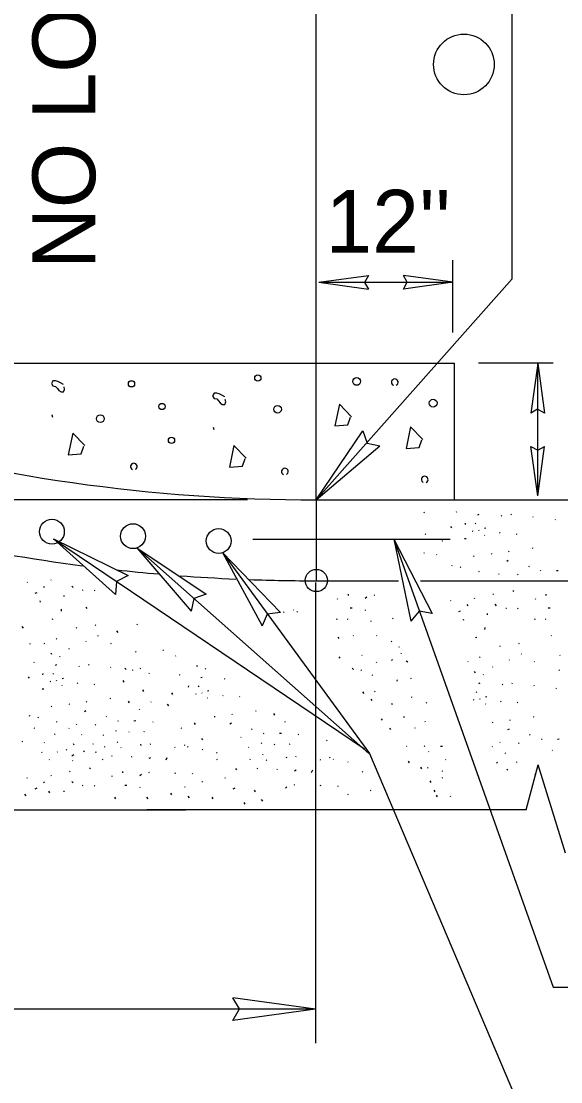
# Model space of a CAD drawing. Extents: x 990 to 1350, y 28 to 297.
# Drawn here: x 1222.05 to 1233.16, y 150.46 to 172.31 of the extents above; entities that cross this region are included whole.
import ezdxf

# ---------------------------------------------------------------- set-up
doc = ezdxf.new("R2010")
doc.units = 0
doc.layers.add('Default', color=7, linetype='Continuous')

msp = doc.modelspace()

# ---------------------------------------------------------------- linework, layer by layer
at = {"layer": 'Default'}
for p, q in [((1230.943, 165.894), (1230.943, 167.385)), ((1228.177, 166.93), (1229.199, 167.07)), ((1228.177, 166.93), (1229.199, 167.07)), ((1228.177, 166.93), (1230.943, 166.93)), ((1228.177, 166.93), (1229.199, 166.789)), ((1228.177, 166.93), (1229.199, 166.789)), ((1230.943, 166.93), (1229.921, 167.07)), ((1230.943, 166.93), (1229.921, 167.07)), ((1230.943, 166.93), (1229.921, 166.789)), ((1230.943, 166.93), (1229.921, 166.789)), ((1214.215, 165.261), (1230.975, 165.261)), ((1231.472, 165.268), (1233.005, 165.268)), ((1232.689, 165.257), (1232.548, 164.235)), ((1232.689, 162.571), (1232.689, 165.268)), ((1232.689, 165.257), (1232.829, 164.235)), ((1228.122, 162.449), (1229.085, 163.871)), ((1228.122, 162.449), (1229.433, 163.558)), ((1232.689, 162.528), (1232.548, 163.55)), ((1232.689, 162.528), (1232.829, 163.55)), ((1226.711, 162.449), (1217.068, 162.449)), ((1228.122, 162.449), (1228.122, 160.779)), ((1228.122, 162.449), (1230.975, 162.449)), ((1230.975, 162.449), (1239.174, 162.449)), ((1230.345, 162.183), (1230.356, 162.194)), ((1231.006, 162.205), (1231.017, 162.194)), ((1231.455, 162.139), (1231.482, 162.15)), ((1231.936, 162.123), (1231.947, 162.112)), ((1232.138, 162.139), (1232.149, 162.15)), ((1232.586, 162.101), (1232.597, 162.09)), ((1230.919, 161.871), (1230.897, 161.899)), ((1231.198, 161.942), (1231.203, 161.97)), ((1231.4, 161.953), (1231.416, 161.97)), ((1233.045, 162.035), (1233.056, 162.046)), ((1230.372, 161.735), (1230.383, 161.746)), ((1231.34, 161.811), (1231.351, 161.8)), ((1231.471, 161.828), (1231.476, 161.817)), ((1231.591, 161.866), (1231.619, 161.871)), ((1231.597, 161.713), (1231.591, 161.718)), ((1231.903, 161.762), (1231.914, 161.773)), ((1232.247, 161.751), (1232.258, 161.74)), ((1222.711, 161.646), (1229.118, 157.318)), ((1222.711, 161.646), (1224.253, 160.887)), ((1222.711, 161.646), (1223.991, 160.499)), ((1224.429, 161.46), (1229.211, 157.225)), ((1224.429, 161.46), (1225.859, 160.506)), ((1224.429, 161.46), (1225.549, 160.156)), ((1226.818, 161.635), (1230.887, 161.635)), ((1229.724, 161.635), (1233.004, 152.411)), ((1229.724, 161.635), (1230.515, 160.108)), ((1229.724, 161.635), (1230.074, 159.952)), ((1230.722, 161.603), (1230.733, 161.609)), ((1231.214, 161.642), (1231.181, 161.647)), ((1232.575, 161.461), (1232.586, 161.45)), ((1226.193, 161.367), (1227.386, 160.129)), ((1226.193, 161.367), (1227.008, 159.853)), ((1230.339, 161.363), (1230.35, 161.352)), ((1230.602, 161.314), (1230.613, 161.325)), ((1231.367, 161.281), (1231.378, 161.292)), ((1231.728, 161.341), (1231.744, 161.336)), ((1232.089, 161.39), (1232.1, 161.379)), ((1230.919, 161.089), (1230.924, 161.106)), ((1231.094, 161.057), (1231.105, 161.068)), ((1232.05, 161.188), (1232.083, 161.204)), ((1232.499, 161.084), (1232.51, 161.073)), ((1222.654, 160.804), (1222.665, 160.793)), ((1231.471, 160.98), (1231.482, 160.969)), ((1231.886, 160.92), (1231.897, 160.931)), ((1232.274, 160.904), (1232.285, 160.915)), ((1232.745, 160.986), (1232.756, 160.997)), ((1233.073, 160.991), (1233.111, 160.996)), ((1222.167, 160.743), (1222.178, 160.754)), ((1222.506, 160.667), (1222.522, 160.645)), ((1223.118, 160.645), (1223.091, 160.672)), ((1223.31, 160.59), (1223.321, 160.596)), ((1223.55, 160.59), (1223.561, 160.579)), ((1228.096, 160.58), (1228.118, 160.564)), ((1228.111, 160.747), (1228.111, 151.257)), ((1228.123, 160.779), (1229.822, 160.779)), ((1230.275, 160.779), (1239.174, 160.779)), ((1232.175, 160.58), (1232.197, 160.564)), ((1222.337, 160.525), (1222.375, 160.541)), ((1222.43, 160.366), (1222.435, 160.344)), ((1222.922, 160.481), (1222.922, 160.459)), ((1228.561, 160.405), (1228.572, 160.416)), ((1228.78, 160.503), (1228.78, 160.476)), ((1229.168, 160.443), (1229.135, 160.416)), ((1229.321, 160.482), (1229.332, 160.493)), ((1230.89, 160.367), (1230.901, 160.378)), ((1231.377, 160.427), (1231.388, 160.416)), ((1231.765, 160.498), (1231.776, 160.509)), ((1232.64, 160.405), (1232.651, 160.416)), ((1232.859, 160.503), (1232.859, 160.476)), ((1222.872, 160.197), (1222.867, 160.153)), ((1223.375, 160.241), (1223.397, 160.208)), ((1227.452, 160.141), (1227.463, 160.13)), ((1227.654, 160.184), (1227.665, 160.173)), ((1227.725, 160.146), (1227.736, 160.135)), ((1228.867, 160.214), (1228.823, 160.214)), ((1229.135, 160.175), (1229.146, 160.186)), ((1231.06, 160.148), (1231.099, 160.164)), ((1231.23, 160.29), (1231.246, 160.268)), ((1231.842, 160.268), (1231.815, 160.296)), ((1232.033, 160.214), (1232.044, 160.219)), ((1232.274, 160.214), (1232.285, 160.203)), ((1232.946, 160.214), (1232.903, 160.214)), ((1222.686, 159.989), (1222.708, 159.994)), ((1228.534, 159.995), (1228.555, 159.99)), ((1228.763, 160), (1228.774, 159.99)), ((1229.244, 159.957), (1229.255, 159.946)), ((1229.699, 160.011), (1229.71, 160)), ((1231.153, 159.99), (1231.159, 159.968)), ((1231.645, 160.104), (1231.645, 160.083)), ((1232.613, 159.995), (1232.635, 159.99)), ((1232.842, 160), (1232.853, 159.99)), ((1222.063, 159.836), (1222.085, 159.803)), ((1223.179, 159.819), (1223.19, 159.808)), ((1223.572, 159.874), (1223.583, 159.863)), ((1224.013, 159.751), (1224.035, 159.718)), ((1224.432, 159.886), (1224.443, 159.875)), ((1231.596, 159.82), (1231.59, 159.776)), ((1222.227, 159.481), (1222.238, 159.492)), ((1222.522, 159.486), (1222.533, 159.497)), ((1222.769, 159.59), (1222.78, 159.579)), ((1223.381, 159.53), (1223.375, 159.524)), ((1223.621, 159.655), (1223.632, 159.644)), ((1223.889, 159.497), (1223.9, 159.486)), ((1228.57, 159.623), (1228.592, 159.59)), ((1228.883, 159.656), (1228.894, 159.645)), ((1229.364, 159.645), (1229.375, 159.656)), ((1229.671, 159.525), (1229.682, 159.536)), ((1231.41, 159.612), (1231.432, 159.618)), ((1232.296, 159.498), (1232.307, 159.487)), ((1232.963, 159.656), (1232.974, 159.645)), ((1222.681, 159.262), (1222.665, 159.289)), ((1223.031, 159.377), (1223.042, 159.388)), ((1224.403, 159.311), (1224.414, 159.322)), ((1224.968, 159.345), (1224.979, 159.356)), ((1229.825, 159.427), (1229.836, 159.416)), ((1229.874, 159.284), (1229.885, 159.295)), ((1231.902, 159.443), (1231.913, 159.432)), ((1232.345, 159.279), (1232.356, 159.268)), ((1222.304, 159.109), (1222.315, 159.098)), ((1222.752, 159.043), (1222.78, 159.054)), ((1222.84, 159.218), (1222.85, 159.229)), ((1223.435, 159.043), (1223.446, 159.054)), ((1225.225, 159.225), (1225.236, 159.236)), ((1228.591, 159.218), (1228.613, 159.185)), ((1229.064, 159.252), (1229.075, 159.241)), ((1229.364, 159.099), (1229.375, 159.11)), ((1229.677, 159.137), (1229.699, 159.159)), ((1229.978, 159.131), (1230.011, 159.115)), ((1231.246, 159.109), (1231.257, 159.12)), ((1231.492, 159.213), (1231.503, 159.202)), ((1232.104, 159.153), (1232.099, 159.148)), ((1232.613, 159.12), (1232.624, 159.109)), ((1233.143, 159.252), (1233.154, 159.241)), ((1222.495, 158.846), (1222.501, 158.874)), ((1222.697, 158.857), (1222.714, 158.874)), ((1223.233, 159.027), (1223.244, 159.016)), ((1223.884, 159.005), (1223.895, 158.994)), ((1224.184, 158.984), (1224.206, 158.951)), ((1224.343, 158.939), (1224.354, 158.95)), ((1224.491, 158.983), (1224.502, 158.972)), ((1224.682, 158.874), (1224.693, 158.885)), ((1225.302, 158.853), (1225.313, 158.842)), ((1225.679, 159.006), (1225.663, 159.033)), ((1225.838, 158.962), (1225.848, 158.973)), ((1228.868, 158.984), (1228.89, 158.951)), ((1229.047, 158.935), (1229.058, 158.946)), ((1229.272, 158.847), (1229.283, 158.836)), ((1231.405, 158.885), (1231.388, 158.913)), ((1231.563, 158.842), (1231.574, 158.852)), ((1231.754, 159), (1231.765, 159.011)), ((1233.126, 158.935), (1233.137, 158.946)), ((1222.216, 158.775), (1222.194, 158.803)), ((1222.637, 158.715), (1222.648, 158.704)), ((1222.769, 158.732), (1222.774, 158.721)), ((1222.889, 158.77), (1222.916, 158.775)), ((1222.894, 158.617), (1222.889, 158.622)), ((1223.2, 158.666), (1223.211, 158.677)), ((1223.545, 158.655), (1223.556, 158.644)), ((1224.141, 158.728), (1224.163, 158.695)), ((1225.493, 158.59), (1225.499, 158.618)), ((1225.695, 158.601), (1225.712, 158.618)), ((1225.75, 158.787), (1225.777, 158.798)), ((1226.231, 158.771), (1226.242, 158.76)), ((1229.792, 158.71), (1229.797, 158.738)), ((1230.076, 158.765), (1230.087, 158.776)), ((1231.476, 158.667), (1231.503, 158.677)), ((1231.957, 158.65), (1231.968, 158.639)), ((1232.159, 158.667), (1232.17, 158.678)), ((1232.607, 158.628), (1232.618, 158.617)), ((1222.512, 158.546), (1222.479, 158.551)), ((1224.546, 158.536), (1224.568, 158.503)), ((1225.142, 158.472), (1225.164, 158.44)), ((1225.635, 158.459), (1225.646, 158.448)), ((1225.766, 158.476), (1225.772, 158.465)), ((1225.887, 158.514), (1225.914, 158.519)), ((1226.198, 158.41), (1226.209, 158.421)), ((1226.543, 158.399), (1226.554, 158.388)), ((1229.081, 158.494), (1229.103, 158.461)), ((1229.326, 158.497), (1229.337, 158.508)), ((1230.082, 158.393), (1230.093, 158.382)), ((1231.421, 158.481), (1231.437, 158.497)), ((1231.612, 158.393), (1231.64, 158.399)), ((1233.066, 158.563), (1233.077, 158.574)), ((1222.664, 158.185), (1222.675, 158.196)), ((1223.025, 158.245), (1223.042, 158.24)), ((1223.386, 158.294), (1223.397, 158.283)), ((1223.873, 158.365), (1223.884, 158.354)), ((1224.248, 158.302), (1224.269, 158.269)), ((1224.715, 158.278), (1224.726, 158.289)), ((1225.057, 158.238), (1225.079, 158.205)), ((1225.892, 158.361), (1225.887, 158.366)), ((1229.251, 158.345), (1229.273, 158.312)), ((1229.694, 158.224), (1229.683, 158.251)), ((1230.393, 158.262), (1230.404, 158.273)), ((1231.361, 158.339), (1231.372, 158.328)), ((1231.492, 158.355), (1231.498, 158.344)), ((1231.618, 158.24), (1231.612, 158.246)), ((1231.924, 158.289), (1231.935, 158.3)), ((1232.268, 158.278), (1232.279, 158.267)), ((1222.216, 157.993), (1222.222, 158.01)), ((1222.391, 157.961), (1222.402, 157.972)), ((1223.348, 158.092), (1223.381, 158.108)), ((1223.796, 157.988), (1223.807, 157.977)), ((1224.474, 158.141), (1224.485, 158.13)), ((1226.023, 157.989), (1226.04, 157.984)), ((1226.384, 158.038), (1226.395, 158.027)), ((1226.871, 158.109), (1226.882, 158.098)), ((1227.246, 158.046), (1227.267, 158.013)), ((1229.923, 157.989), (1229.939, 157.967)), ((1232.596, 157.989), (1232.607, 157.978)), ((1222.309, 157.753), (1222.32, 157.742)), ((1222.769, 157.884), (1222.78, 157.873)), ((1223.025, 157.736), (1223.036, 157.748)), ((1223.184, 157.824), (1223.195, 157.835)), ((1223.572, 157.808), (1223.583, 157.819)), ((1224.042, 157.89), (1224.053, 157.901)), ((1224.37, 157.895), (1224.409, 157.9)), ((1224.758, 157.868), (1224.769, 157.879)), ((1225.339, 157.753), (1225.35, 157.742)), ((1225.61, 157.855), (1225.632, 157.822)), ((1226.346, 157.836), (1226.379, 157.852)), ((1226.794, 157.732), (1226.805, 157.721)), ((1227.472, 157.885), (1227.483, 157.874)), ((1229.464, 157.94), (1229.486, 157.907)), ((1229.634, 157.748), (1229.656, 157.715)), ((1230.147, 157.759), (1230.158, 157.748)), ((1230.36, 157.89), (1230.371, 157.879)), ((1231.749, 157.868), (1231.765, 157.863)), ((1232.072, 157.715), (1232.104, 157.732)), ((1232.11, 157.918), (1232.121, 157.907)), ((1222.736, 157.616), (1222.747, 157.627)), ((1223.288, 157.616), (1223.299, 157.605)), ((1223.731, 157.611), (1223.742, 157.6)), ((1223.993, 157.698), (1224.004, 157.687)), ((1224.261, 157.66), (1224.272, 157.671)), ((1224.578, 157.671), (1224.589, 157.682)), ((1225.759, 157.535), (1225.781, 157.502)), ((1226.57, 157.552), (1226.581, 157.563)), ((1227.04, 157.634), (1227.051, 157.645)), ((1227.368, 157.639), (1227.407, 157.644)), ((1227.756, 157.612), (1227.767, 157.623)), ((1232.52, 157.612), (1232.531, 157.601)), ((1232.766, 157.513), (1232.777, 157.524)), ((1233.094, 157.518), (1233.132, 157.524)), ((1222.063, 157.48), (1222.074, 157.469)), ((1222.517, 157.452), (1222.528, 157.441)), ((1222.976, 157.294), (1222.987, 157.305)), ((1223.135, 157.397), (1223.124, 157.425)), ((1223.528, 157.419), (1223.539, 157.43)), ((1223.763, 157.359), (1223.774, 157.37)), ((1224.026, 157.452), (1224.037, 157.463)), ((1224.097, 157.348), (1224.108, 157.337)), ((1224.507, 157.414), (1224.513, 157.387)), ((1224.704, 157.414), (1224.715, 157.425)), ((1225.202, 157.359), (1225.213, 157.348)), ((1225.405, 157.403), (1225.415, 157.392)), ((1225.476, 157.365), (1225.487, 157.354)), ((1225.776, 157.31), (1225.787, 157.299)), ((1226.729, 157.355), (1226.74, 157.344)), ((1226.991, 157.442), (1227.002, 157.431)), ((1227.259, 157.404), (1227.27, 157.415)), ((1227.576, 157.415), (1227.587, 157.426)), ((1228.337, 157.497), (1228.348, 157.486)), ((1229.983, 157.376), (1229.994, 157.365)), ((1230.349, 157.382), (1230.36, 157.371)), ((1230.727, 157.365), (1230.688, 157.365)), ((1231.749, 157.36), (1231.76, 157.371)), ((1231.907, 157.448), (1231.918, 157.459)), ((1232.295, 157.431), (1232.306, 157.442)), ((1232.984, 157.284), (1232.995, 157.295)), ((1222.462, 157.255), (1222.473, 157.244)), ((1222.621, 157.091), (1222.632, 157.102)), ((1222.785, 157.25), (1222.796, 157.261)), ((1223.091, 157.173), (1223.129, 157.206)), ((1223.102, 157.069), (1223.113, 157.08)), ((1223.332, 157.277), (1223.348, 157.255)), ((1223.583, 157.244), (1223.594, 157.266)), ((1223.725, 157.097), (1223.736, 157.108)), ((1223.906, 157.179), (1223.917, 157.168)), ((1224.321, 157.152), (1224.332, 157.163)), ((1224.682, 157.124), (1224.715, 157.141)), ((1225.033, 157.091), (1225.055, 157.141)), ((1226.071, 157.244), (1226.082, 157.233)), ((1226.077, 157.097), (1226.088, 157.108)), ((1226.761, 157.103), (1226.772, 157.114)), ((1227.024, 157.196), (1227.035, 157.207)), ((1227.095, 157.092), (1227.106, 157.081)), ((1227.505, 157.158), (1227.51, 157.131)), ((1227.702, 157.158), (1227.713, 157.169)), ((1228.2, 157.103), (1228.211, 157.092)), ((1228.402, 157.147), (1228.413, 157.136)), ((1228.473, 157.109), (1228.484, 157.098)), ((1230.437, 157.256), (1230.448, 157.267)), ((1230.787, 157.103), (1230.798, 157.092)), ((1232.011, 157.24), (1232.022, 157.229)), ((1223.042, 156.848), (1223.053, 156.858)), ((1223.452, 156.93), (1223.474, 156.913)), ((1224.135, 156.853), (1224.135, 156.826)), ((1226.462, 156.917), (1226.484, 156.884)), ((1226.904, 156.923), (1226.915, 156.912)), ((1227.319, 156.896), (1227.33, 156.907)), ((1227.68, 156.868), (1227.713, 156.885)), ((1228.031, 156.835), (1228.052, 156.885)), ((1228.774, 157.054), (1228.785, 157.043)), ((1229.075, 156.841), (1229.086, 156.852)), ((1230.018, 157.066), (1230.04, 157.034)), ((1230.273, 156.939), (1230.295, 156.906)), ((1230.42, 156.934), (1230.431, 156.923)), ((1230.716, 156.868), (1230.727, 156.857)), ((1231.858, 157.021), (1231.847, 157.048)), ((1232.055, 156.901), (1232.072, 156.879)), ((1232.252, 157.043), (1232.263, 157.054)), ((1232.453, 156.065), (1232.699, 156.987)), ((1233.261, 155.17), (1232.699, 156.987)), ((1222.167, 156.716), (1222.178, 156.727)), ((1222.506, 156.64), (1222.522, 156.618)), ((1222.654, 156.777), (1222.665, 156.766)), ((1223.118, 156.618), (1223.091, 156.645)), ((1223.916, 156.755), (1223.927, 156.766)), ((1224.523, 156.793), (1224.491, 156.766)), ((1224.676, 156.831), (1224.687, 156.842)), ((1225.202, 156.826), (1225.224, 156.82)), ((1225.574, 156.804), (1225.585, 156.815)), ((1225.771, 156.645), (1225.782, 156.634)), ((1226.246, 156.716), (1226.257, 156.727)), ((1230.465, 156.662), (1230.487, 156.629)), ((1230.721, 156.72), (1230.732, 156.731)), ((1232.629, 156.802), (1232.64, 156.791)), ((1222.337, 156.498), (1222.375, 156.514)), ((1222.608, 156.449), (1222.63, 156.416)), ((1222.922, 156.454), (1222.922, 156.432)), ((1223.31, 156.563), (1223.321, 156.569)), ((1223.55, 156.563), (1223.561, 156.552)), ((1224.223, 156.563), (1224.179, 156.563)), ((1224.49, 156.525), (1224.501, 156.536)), ((1225.415, 156.53), (1225.426, 156.541)), ((1226.416, 156.498), (1226.454, 156.514)), ((1226.845, 156.47), (1226.867, 156.437)), ((1227.521, 156.537), (1227.489, 156.51)), ((1227.674, 156.575), (1227.685, 156.586)), ((1228.2, 156.57), (1228.222, 156.564)), ((1228.572, 156.548), (1228.583, 156.559)), ((1229.244, 156.46), (1229.255, 156.471)), ((1230.55, 156.47), (1230.572, 156.437)), ((1232.859, 156.476), (1232.859, 156.449)), ((1222.118, 156.385), (1222.14, 156.352)), ((1223.971, 156.321), (1223.993, 156.288)), ((1224.631, 156.321), (1224.653, 156.288)), ((1225.121, 156.406), (1225.142, 156.373)), ((1225.483, 156.342), (1225.504, 156.309)), ((1225.972, 156.321), (1225.994, 156.288)), ((1226.632, 156.214), (1226.654, 156.181)), ((1226.994, 156.278), (1227.016, 156.245)), ((1228.769, 156.389), (1228.78, 156.378)), ((1230.593, 156.363), (1230.614, 156.33)), ((1230.89, 156.34), (1230.901, 156.351)), ((1187.161, 156.065), (1225.431, 156.065)), ((1232.453, 156.065), (1224.635, 156.065)), ((1233.004, 152.411), (1247.6, 152.411)), ((1228.111, 151.959), (1226.41, 152.193)), ((1228.111, 151.959), (1205.105, 151.959)), ((1228.111, 151.959), (1226.41, 151.726))]:
    msp.add_line(p, q, dxfattribs=at)
for points in [[(1228.122, 162.449), (1232.164, 167.002), (1232.155, 200.454)], [(1228.122, 162.449), (1228.122, 173.065)], [(1229.199, 167.07), (1229.12, 166.928), (1229.199, 166.789)], [(1229.199, 167.07), (1229.12, 166.928), (1229.199, 166.789)], [(1229.921, 166.789), (1230, 166.931), (1229.921, 167.07)], [(1229.921, 166.789), (1230, 166.931), (1229.921, 167.07)], [(1230.975, 162.449), (1230.975, 165.261)], [(1222.919, 164.826), (1222.856, 164.857), (1222.804, 164.888), (1222.752, 164.898), (1222.701, 164.898), (1222.669, 164.846), (1222.701, 164.795), (1222.752, 164.784), (1222.794, 164.743), (1222.825, 164.701), (1222.867, 164.67), (1222.919, 164.67), (1222.94, 164.722), (1222.929, 164.774)], [(1226.24, 164.57), (1226.178, 164.601), (1226.126, 164.632), (1226.074, 164.643), (1226.022, 164.643), (1225.991, 164.591), (1226.022, 164.539), (1226.074, 164.528), (1226.115, 164.487), (1226.147, 164.445), (1226.188, 164.414), (1226.24, 164.414), (1226.261, 164.466), (1226.251, 164.518)], [(1228.852, 164.161), (1228.602, 164.421), (1228.509, 163.974), (1228.779, 163.995), (1228.831, 164.151)], [(1232.829, 164.235), (1232.687, 164.314), (1232.548, 164.235)], [(1222.701, 164.146), (1222.688, 164.195), (1222.687, 164.196)], [(1226.022, 163.89), (1226.01, 163.939), (1226.008, 163.94)], [(1229.085, 163.871), (1229.173, 163.615), (1229.433, 163.558)], [(1230.321, 163.693), (1230.071, 163.952), (1229.978, 163.505), (1230.248, 163.526), (1230.3, 163.682)], [(1223.358, 163.565), (1223.109, 163.824), (1223.015, 163.378), (1223.285, 163.398), (1223.337, 163.554)], [(1226.68, 163.309), (1226.43, 163.569), (1226.337, 163.122), (1226.607, 163.143), (1226.659, 163.299)], [(1232.548, 163.55), (1232.69, 163.471), (1232.829, 163.55)], [(1226.193, 161.367), (1229.22, 157.222), (1233.215, 147.824), (1242.409, 145.537)], [(1224.253, 160.887), (1224.012, 160.765), (1223.991, 160.499)], [(1225.859, 160.506), (1225.604, 160.416), (1225.549, 160.156)], [(1227.386, 160.129), (1227.117, 160.096), (1227.008, 159.853)], [(1230.515, 160.108), (1230.248, 160.153), (1230.074, 159.952)], [(1226.41, 151.726), (1226.542, 151.962), (1226.41, 152.193)]]:
    msp.add_lwpolyline(points, dxfattribs=at)
for centre, radius in [((1231.168, 171.416), 0.625), ((1226.922, 164.956), 0.0642), ((1228.958, 164.887), 0.0796), ((1224.32, 164.837), 0.0642), ((1230.534, 164.44), 0.0796), ((1224.947, 164.371), 0.0642), ((1227.329, 164.314), 0.0796), ((1223.678, 164.12), 0.0796), ((1225.144, 163.673), 0.0642), ((1222.679, 161.793), 0.256), ((1224.35, 161.7), 0.256), ((1226.115, 161.601), 0.256), ((1228.129, 160.786), 0.229)]:
    msp.add_circle(centre, radius, dxfattribs=at)
for centre, radius, start, end in [((1229.744, 164.869), 0.0687, 296.4797, 244.5351), ((1228.122, 198.243), 35.794, 253.875, 269.9997), ((1224.368, 163.135), 0.0687, 296.4797, 244.5351), ((1227.48, 163.03), 0.0687, 296.4797, 244.5351), ((1230.361, 162.866), 0.0687, 296.4797, 244.5351), ((1228.122, 198.243), 37.462, 252.8372, 262.6164), ((1228.122, 198.243), 37.462, 263.7016, 265.0388), ((1228.122, 198.243), 37.462, 265.7098, 267.4695), ((1228.122, 198.243), 37.462, 267.9037, 270)]:
    msp.add_arc(centre, radius, start, end, dxfattribs=at)

# ---------------------------------------------------------------- texts
msp.add_text('NO LOAD TRANSFER DEVICES', height=1.295, rotation=90, dxfattribs=at).set_placement((1223.573, 167.205))
msp.add_text("12''", height=1.295, dxfattribs=at).set_placement((1228.316, 167.538))

doc.saveas('drawing.dxf')
